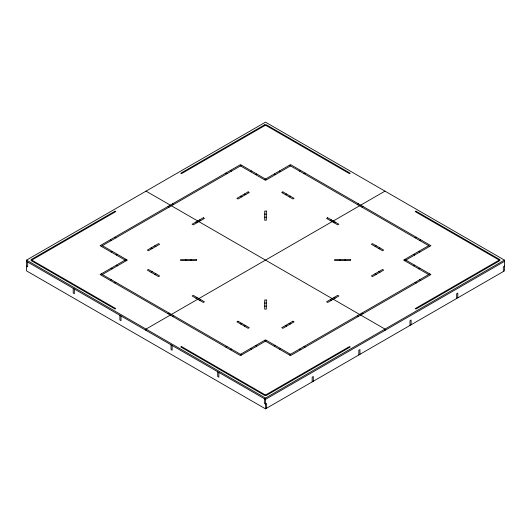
<?xml version="1.0" encoding="UTF-8"?>
<svg xmlns="http://www.w3.org/2000/svg" width="531" height="531" viewBox="0 0 531 531"><rect width="100%" height="100%" fill="white"/><g stroke="black" fill="none" stroke-linecap="round" stroke-linejoin="round"><path stroke-width="0.8" d="M26.55 266.144L26.55 260.11L265.5 122.157L504.45 260.11L504.45 270.89L265.5 408.843L26.55 270.89L26.55 266.144L27.672 266.794L27.672 262.048M146.025 330.382L146.025 329.087L384.975 191.133M290.51 165.904L266.615 179.704L240.483 164.623L100.107 245.667L126.239 260.748L127.36 260.104L102.35 245.661M241.605 165.26L101.229 246.304M289.395 354.947L290.517 355.597L430.893 274.554L429.771 273.896L289.395 354.947L264.385 340.504M111.125 252.019L112.24 251.375M250.38 171.619L251.502 170.975M116.349 255.039L117.47 254.389M255.603 174.639L256.725 173.995M126.239 259.453L100.107 274.54L240.49 355.591L266.622 340.504M264.378 179.704L290.51 164.61L430.893 245.661L404.761 260.748L403.64 260.104L428.656 245.661M266.615 179.704L265.5 180.348L240.483 165.911M102.344 274.54L126.239 260.748M154.8 245.773L147.333 250.081L148.454 250.725L159.652 244.26L158.53 243.616L154.8 245.773L155.922 246.417M110.282 280.421L111.404 279.771M299.57 171.135L300.685 170.491M114.756 282.996L115.871 282.353M304.037 173.717L305.159 173.073M151.063 272.284L158.53 276.598L159.652 275.954L148.454 269.482L147.333 270.133L151.063 272.284L152.185 271.64M285.472 194.685L286.594 194.041M154.8 274.441L155.922 273.797M289.209 196.842L290.331 196.198M168.055 313.775L169.177 313.124L241.605 354.947M289.395 165.26L357.343 204.488L358.458 203.844M195.866 298.156L203.333 302.464L204.455 301.82L193.257 295.349L192.136 295.999L195.866 298.156L196.988 297.506M330.275 220.551L331.397 219.907M199.603 300.307L200.725 299.663M334.012 222.708L335.134 222.064M172.542 316.363L173.657 315.713M357.343 204.488L361.823 207.077L362.945 206.433M240.669 324.023L241.791 323.372M375.078 246.417L382.546 250.732L383.667 250.081L372.47 243.616L371.348 244.267L375.078 246.417L376.2 245.773M244.406 326.173L245.528 325.53M378.815 248.574L379.937 247.931M225.841 347.135L226.963 346.491M415.129 237.855L416.244 237.204M230.315 349.717L231.43 349.073M419.596 240.43L420.718 239.786M330.275 299.663L326.545 301.82L327.667 302.464L338.864 295.999L337.743 295.355L330.275 299.663L331.397 300.314M376.2 274.441L383.667 270.126L382.546 269.482L371.348 275.947L372.47 276.598L376.2 274.441L375.078 273.79M240.49 354.296L265.5 339.853L290.517 354.296M274.275 346.212L275.397 345.568M404.761 260.748L413.53 265.819L414.651 265.168M279.498 349.232L280.62 348.588M418.76 268.832L419.875 268.188M26.55 260.11L265.5 398.071L504.45 260.11M504.45 261.405L265.5 399.358L26.55 261.405M504.45 266.144L503.328 266.794L503.328 271.533M264.717 214.126L266.296 214.126M264.717 217.179L266.296 217.179M264.703 303.042L266.283 303.042M264.703 306.088L266.283 306.088M361.823 207.077L429.771 246.311M279.498 170.969L280.62 171.619M418.76 251.375L419.882 252.019M274.268 173.989L275.39 174.639M413.53 254.389L414.651 255.039M404.761 259.46L429.771 273.896M413.53 265.819L428.65 274.547M230.308 170.491L231.43 171.135M419.596 279.771L420.711 280.421M225.834 173.073L226.956 173.717M415.123 282.353L416.244 283.003M244.406 194.034L245.528 194.685M378.815 271.64L379.937 272.284M172.535 203.851L173.657 204.495M361.823 313.131L362.938 313.781M199.603 219.907L200.725 220.557M334.012 297.506L335.134 298.156M146.025 191.133L384.975 329.087L384.975 330.382M195.866 222.064L196.988 222.708M168.061 206.433L169.177 207.083M357.343 315.719L358.465 316.363M289.209 323.372L290.331 324.016M151.063 247.924L152.185 248.574M285.472 325.53L286.594 326.173M114.756 237.204L115.877 237.848M304.044 346.484L305.166 347.135M110.289 239.786L111.404 240.43M299.57 349.066L300.692 349.717M116.349 265.168L117.47 265.812M255.61 345.568L256.732 346.212M111.118 268.182L112.24 268.832M250.38 348.588L251.502 349.232M101.229 273.896L169.177 313.124M240.669 196.191L241.791 196.842M457.782 297.831L457.782 293.092L456.66 293.736L456.66 298.482M411.107 324.78L411.107 320.034L409.992 320.684L409.992 325.423M359.958 354.31L359.958 349.571L358.837 350.214L358.837 354.954M345.137 259.646L345.137 260.562M339.86 259.646L339.86 260.562M313.29 381.251L313.29 376.512L312.168 377.156L312.168 381.902M266.622 408.2L266.622 403.454L265.5 404.104L264.378 403.454L264.378 398.715M265.5 398.071L265.5 408.843M218.832 372.417L218.832 377.156L217.71 376.512L217.71 371.766M191.14 259.652L191.14 260.568M185.863 259.652L185.863 260.568M172.157 345.469L172.157 350.214L171.042 349.571L171.042 344.825M121.008 315.938L121.008 320.684L119.887 320.034L119.887 315.295M74.34 288.997L74.34 293.736L73.218 293.092L73.218 288.346M115.035 211.172L31.03 259.672L115.778 308.604L115.035 309.035L31.03 260.535L115.778 211.603L115.035 211.172M264.75 124.739L180.752 173.232L181.496 173.664L266.243 124.739L350.248 173.232L349.504 173.664L264.75 124.739M203.333 217.75L192.136 224.221L193.257 224.865L204.455 218.4L203.333 217.75M248.136 191.883L236.939 198.348L238.061 198.992L249.258 192.527L248.136 191.883M282.864 191.883L281.742 192.527L292.939 198.999L294.061 198.348L282.864 191.883M327.667 217.75L326.545 218.4L337.743 224.865L338.864 224.215L327.667 217.75M181.496 346.544L180.752 346.975L264.757 395.476L349.504 346.544L350.248 346.975L266.25 395.476L181.496 346.544M415.965 211.179L415.222 211.603L499.97 260.535L415.965 309.035L415.222 308.604L499.97 259.672L415.965 211.179M238.061 321.215L236.939 321.866L248.136 328.331L249.258 327.687L238.061 321.215M292.939 321.215L281.742 327.68L282.864 328.331L294.061 321.866L292.939 321.215M266.296 211.079L264.717 211.079L264.717 220.226L266.296 220.226L266.296 211.079M196.424 259.652L180.58 259.652L180.58 260.568L196.424 260.568L196.424 259.652M350.42 259.646L334.576 259.646L334.576 260.562L350.42 260.562L350.42 259.646M266.283 299.988L264.703 299.988L264.703 309.135L266.283 309.135L266.283 299.988"/></g></svg>
